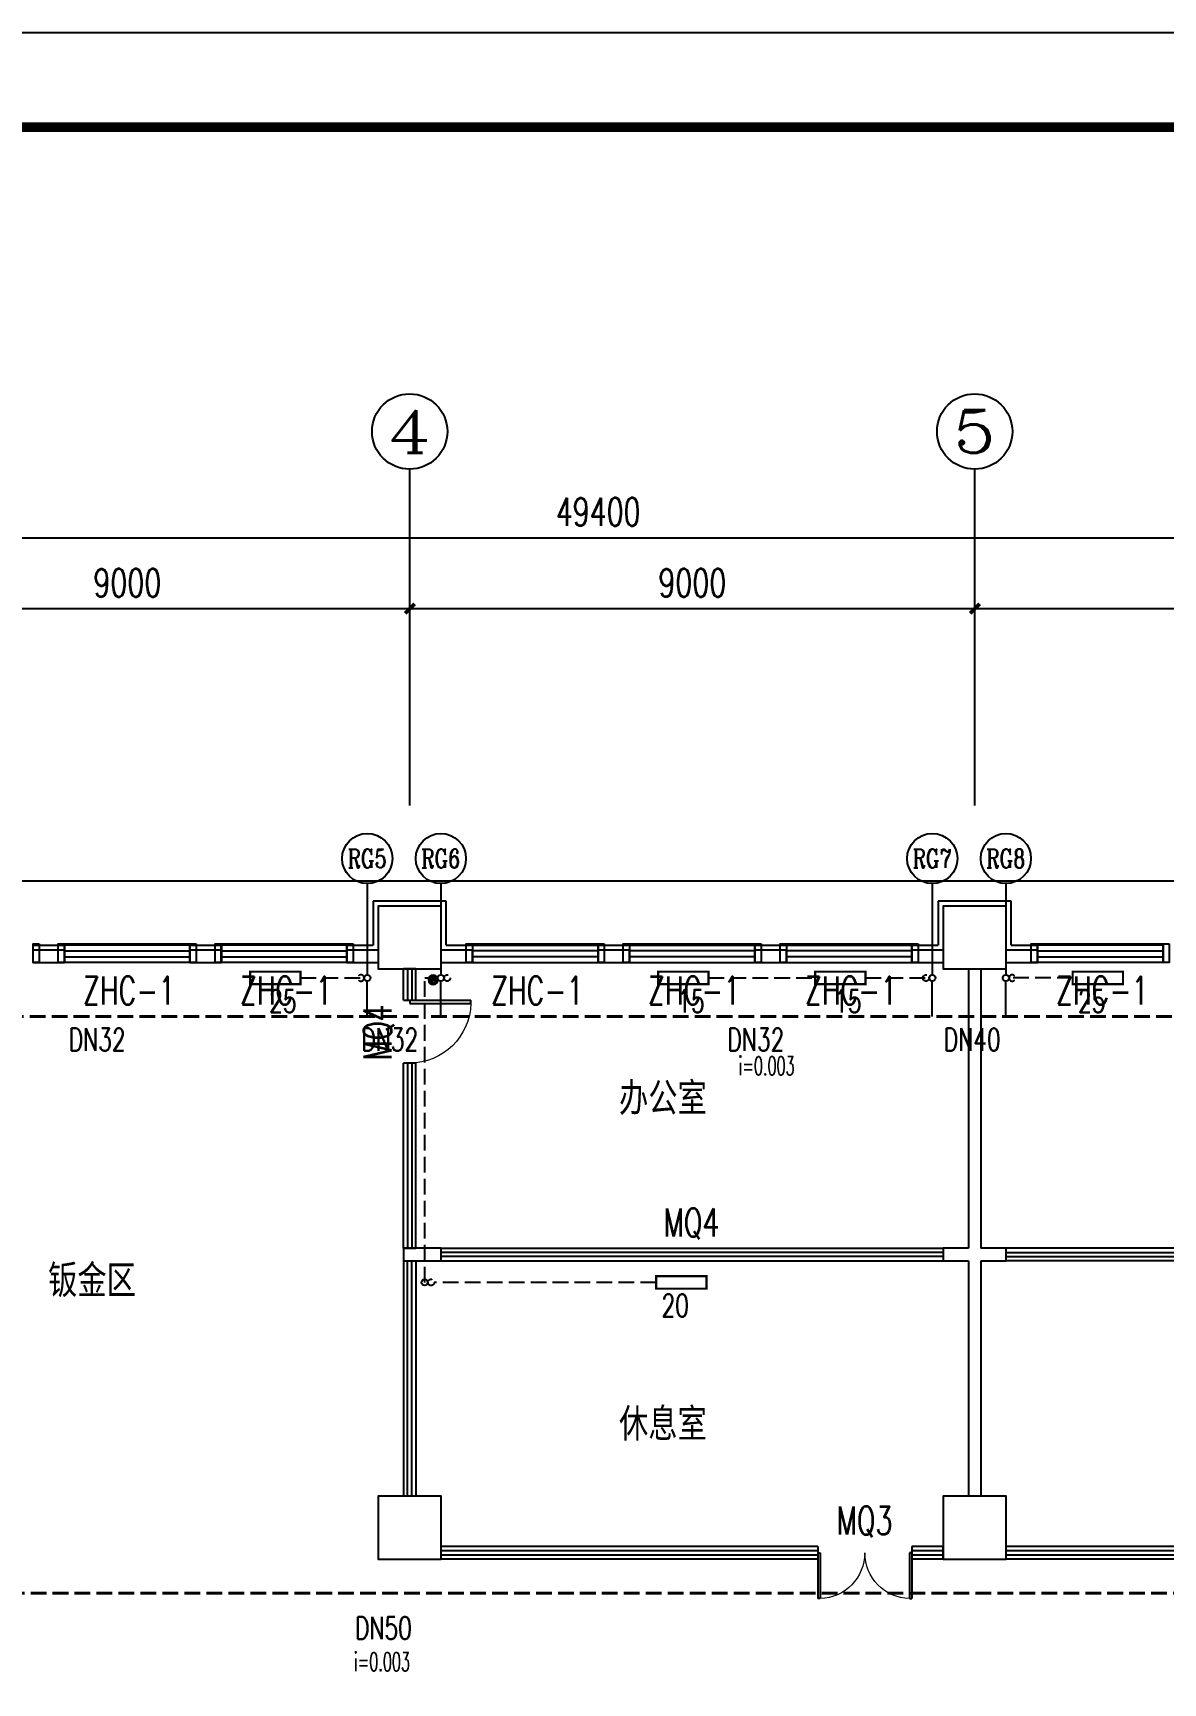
# Model space of a CAD drawing. Extents: x -37230 to 424755, y -141014 to 127947.
# Drawn here: x 82791 to 100791, y 32990 to 59273 of the extents above; entities that cross this region are included whole.
import ezdxf
from ezdxf.enums import TextEntityAlignment as Align

# ---------------------------------------------------------------- set-up
doc = ezdxf.new("R2010")
doc.units = 0
doc.header["$LTSCALE"] = 1000
doc.header["$MEASUREMENT"] = 0
doc.linetypes.add('DASH', pattern=[0.35, 0.25, -0.1])
for name, color, linetype in [('AXIS', 3, 'Continuous'), ('AXIS_TEXT', 7, 'Continuous'), ('COLUMN', 8, 'Continuous'), ('DIM-暖供水', 3, 'Continuous'), ('PIPE-暖供支管', 4, 'Continuous'), ('PIPE-暖回支管', 4, 'DASH'), ('PUB_Title(图框)', 130, 'Continuous'), ('S_GROUND(给排水)', 143, 'Continuous'), ('SURFACE', 5, 'Continuous'), ('TH-散热器', 4, 'Continuous'), ('TH_TEXT', 7, 'Continuous'), ('TWT_TITLE', 7, 'Continuous'), ('WINDOW_TEXT', 8, 'Continuous'), ('暖通底图', 8, 'Continuous')]:
    doc.layers.add(name, color=color, linetype=linetype)
doc.layers.add('PIPE-暖回水', color=2, linetype='DASH', lineweight=40)
doc.styles.add('-宋体', font='', dxfattribs={"width": 0.75})
doc.styles.add('_TCH_AXIS', font='COMPLEX', dxfattribs={"bigfont": 'GBCBIG'})
doc.styles.add('_TCH_DIM', font='SIMPLEX', dxfattribs={"bigfont": 'GBCBIG'})
doc.styles.add('_TCH_DIM_T3', font='SIMPLEX', dxfattribs={"width": 0.705882, "bigfont": 'GBCBIG'})
doc.styles.add('_TCH_WINDOW', font='SIMPLEX', dxfattribs={"height": 3.5, "bigfont": 'GBCBIG'})
doc.styles.add('_THVAC_DIM', font='SIMPLEX', dxfattribs={"width": 0.8, "height": 3.5, "bigfont": 'HZTXT'})
doc.styles.add('_THVAC_SERIAL', font='COMPLEX', dxfattribs={"width": 0.8, "height": 3.5, "bigfont": 'HZTXT'})
doc.styles.add('COMPLEX', font='COMPLEX')
doc.styles.add('DIM_FONT', font='SIMPLEX', dxfattribs={"width": 0.7, "bigfont": 'GBCBIG'})
doc.styles.get('-宋体').set_extended_font_data('SimSun')
doc.dimstyles.new('_TCH_ARCH&&150', dxfattribs={"dimscale": 1.5, "dimtxt": 350, "dimasz": 100, "dimexe": 250, "dimexo": 300, "dimgap": 100, "dimtad": 1, "dimdec": 0, "dimzin": 0, "dimdsep": 46, "dimtxsty": 'DIM_FONT', "dimblk": 'ARCHTICK', "dimcen": 0.09, "dimclrt": 7, "dimazin": 2, "dimtfac": 1, "dimtdec": 0, "dimtix": 1, "dimtmove": 2, "dimatfit": 3, "dimfxl": 0, "dimtolj": 1, "dimtzin": 0, "dimarcsym": 0})

# ---------------------------------------------------------------- blocks, each defined once
blk = doc.blocks.new('geipaishuiguan')
at = {"layer": 'S_GROUND(给排水)'}
for p, q in [((-50313, 82116), (-50313, 81971)), ((-50275, 82043), (-50313, 82043)), ((-50275, 82116), (-50275, 81971))]:
    blk.add_line(p, q, dxfattribs=at)
for radius in [75, 50]:
    blk.add_circle((-50294, 82043), radius, dxfattribs=at)
blk = doc.blocks.new('gouzaozhuyi')
at = {"layer": 'COLUMN'}
blk.add_lwpolyline([(-113223, -21566), (-113223, -21866), (-113323, -21866), (-113323, -21566), (-113223, -21566)], dxfattribs=at)
blk = doc.blocks.new('我')
at = {"layer": 'TWT_TITLE'}
blk.add_lwpolyline([(-144001, -68537), (-54901, -68537), (-54901, -5537), (-144001, -5537)], close=True, dxfattribs=at)
at = {"layer": 'TWT_TITLE', "const_width": 150}
blk.add_lwpolyline([(-140251, -67037), (-56401, -67037), (-56401, -7037), (-140251, -7037)], close=True, dxfattribs=at)
blk = doc.blocks.new('_ArchTick')
at = {"color": 0, "linetype": 'ByBlock', "const_width": 0.4}
blk.add_lwpolyline([(-0.5, -0.5), (0.5, 0.5)], dxfattribs=at)
blk = doc.blocks.new('*D87')
at = {"layer": 'AXIS', "color": 0, "lineweight": -2}
for p, q in [((79791, 47415), (79791, 50479)), ((88791, 47415), (88791, 50479)), ((79791, 50104), (88791, 50104))]:
    blk.add_line(p, q, dxfattribs=at)
at = {"layer": 'Defpoints', "color": 0}
for p in [(88791, 50104), (79791, 46965), (88791, 46965)]:
    blk.add_point(p, dxfattribs=at)
at = {"layer": 'AXIS', "color": 0, "lineweight": -2, "xscale": 150, "yscale": 150, "zscale": 150, "rotation": 180}
blk.add_blockref('_ArchTick', (79791, 50104), dxfattribs=at)
at = {"layer": 'AXIS', "color": 0, "lineweight": -2, "xscale": 150, "yscale": 150, "zscale": 150}
blk.add_blockref('_ArchTick', (88791, 50104), dxfattribs=at)
at = {"layer": 'AXIS', "color": 7, "insert": (84291, 50516), "char_height": 446.2, "attachment_point": 5, "style": '_TCH_DIM_T3'}
blk.add_mtext('\\A1;9000', dxfattribs=at)
blk = doc.blocks.new('*D88')
at = {"layer": 'AXIS', "color": 0, "lineweight": -2}
for p, q in [((88791, 47415), (88791, 50479)), ((97791, 47415), (97791, 50479)), ((88791, 50104), (97791, 50104))]:
    blk.add_line(p, q, dxfattribs=at)
at = {"layer": 'Defpoints', "color": 0}
for p in [(97791, 50104), (88791, 46965), (97791, 46965)]:
    blk.add_point(p, dxfattribs=at)
at = {"layer": 'AXIS', "color": 0, "lineweight": -2, "xscale": 150, "yscale": 150, "zscale": 150, "rotation": 180}
blk.add_blockref('_ArchTick', (88791, 50104), dxfattribs=at)
at = {"layer": 'AXIS', "color": 0, "lineweight": -2, "xscale": 150, "yscale": 150, "zscale": 150}
blk.add_blockref('_ArchTick', (97791, 50104), dxfattribs=at)
at = {"layer": 'AXIS', "color": 7, "insert": (93291, 50516), "char_height": 446.2, "attachment_point": 5, "style": '_TCH_DIM_T3'}
blk.add_mtext('\\A1;9000', dxfattribs=at)
blk = doc.blocks.new('*D89')
at = {"layer": 'AXIS', "color": 0, "lineweight": -2}
for p, q in [((97791, 47415), (97791, 50479)), ((106791, 47415), (106791, 50479)), ((97791, 50104), (106791, 50104))]:
    blk.add_line(p, q, dxfattribs=at)
at = {"layer": 'Defpoints', "color": 0}
for p in [(106791, 50104), (97791, 46965), (106791, 46965)]:
    blk.add_point(p, dxfattribs=at)
at = {"layer": 'AXIS', "color": 0, "lineweight": -2, "xscale": 150, "yscale": 150, "zscale": 150, "rotation": 180}
blk.add_blockref('_ArchTick', (97791, 50104), dxfattribs=at)
at = {"layer": 'AXIS', "color": 0, "lineweight": -2, "xscale": 150, "yscale": 150, "zscale": 150}
blk.add_blockref('_ArchTick', (106791, 50104), dxfattribs=at)
at = {"layer": 'AXIS', "color": 7, "insert": (102291, 50516), "char_height": 446.2, "attachment_point": 5, "style": '_TCH_DIM_T3'}
blk.add_mtext('\\A1;9000', dxfattribs=at)
blk = doc.blocks.new('*D93')
at = {"layer": 'AXIS', "color": 0, "lineweight": -2}
for p, q in [((67091, 47415), (67091, 51608)), ((116491, 47415), (116491, 51608)), ((67091, 51233), (116491, 51233))]:
    blk.add_line(p, q, dxfattribs=at)
at = {"layer": 'Defpoints', "color": 0}
for p in [(116491, 51233), (67091, 46965), (116491, 46965)]:
    blk.add_point(p, dxfattribs=at)
at = {"layer": 'AXIS', "color": 0, "lineweight": -2, "xscale": 150, "yscale": 150, "zscale": 150, "rotation": 180}
blk.add_blockref('_ArchTick', (67091, 51233), dxfattribs=at)
at = {"layer": 'AXIS', "color": 0, "lineweight": -2, "xscale": 150, "yscale": 150, "zscale": 150}
blk.add_blockref('_ArchTick', (116491, 51233), dxfattribs=at)
at = {"layer": 'AXIS', "color": 7, "insert": (91791, 51645), "char_height": 446.2, "attachment_point": 5, "style": '_TCH_DIM_T3'}
blk.add_mtext('\\A1;49400', dxfattribs=at)
blk = doc.blocks.new('_AXISO')
blk.add_circle((0, 0), 0.5)
at = {"layer": 'AXIS_TEXT', "style": 'COMPLEX', "width": 1.041667}
blk.add_attdef('A', text='', height=0.56, dxfattribs=at).set_placement((-0.25, -0.28), (0.25, -0.28), align=Align.FIT)
blk = doc.blocks.new('$DorLib2D$00000001')
for p, q in [((0.45, 0.975), (0.5, 0.975)), ((0.45, 0), (0.45, 0.975)), ((0.5, 0), (0.5, 0.975)), ((0.5, 0), (0.45, 0))]:
    blk.add_line(p, q)
at = {"lineweight": 13}
blk.add_arc((0.475, 0), 0.975, 91.4693, 180, dxfattribs=at)
blk = doc.blocks.new('$WINLIB2D$00000001')
at = {"color": 0}
for points in [[(-0.5, 0.5), (-0.5, -0.5)], [(-0.5, 0.5), (0.5, 0.5)], [(0.5, -0.5), (0.5, 0.5)], [(0.5, 0.1667), (-0.5, 0.1667)], [(0.5, -0.1667), (-0.5, -0.1667)], [(-0.5, -0.5), (0.5, -0.5)]]:
    blk.add_lwpolyline(points, dxfattribs=at)
blk = doc.blocks.new('_FZH')
blk.add_lwpolyline([(-0.5, -0.5), (0.5, -0.5), (0.5, 0.5), (-0.5, 0.5)], close=True)
blk = doc.blocks.new('$DorLib2D$00000002')
for p, q in [((-0.5, 0), (-0.5, 0.4875)), ((-0.475, 0.4875), (-0.5, 0.4875)), ((-0.475, 0), (-0.475, 0.4875)), ((0.475, 0), (0.475, 0.4875)), ((0.475, 0.4875), (0.5, 0.4875)), ((0.5, 0), (0.5, 0.4875)), ((-0.5, 0), (-0.475, 0)), ((0.5, 0), (0.475, 0))]:
    blk.add_line(p, q)
at = {"lineweight": 13}
for centre, start, end in [((-0.4875, 0), 0, 88.53072), ((0.4875, 0), 91.46928, 180)]:
    blk.add_arc(centre, 0.4875, start, end, dxfattribs=at)
blk = doc.blocks.new('i')
at = {"layer": 'AXIS'}
for p1, p2, distance, picture, middle in [((67091.4, 46965.2), (116491.4, 46965.2), 4267.7, '*D93', (91791.4, 51645.4)), ((79791.4, 46965.2), (88791.4, 46965.2), 3138.6, '*D87', (84291.4, 50516.3)), ((88791.4, 46965.2), (97791.4, 46965.2), 3138.6, '*D88', (93291.4, 50516.3)), ((97791.4, 46965.2), (106791.4, 46965.2), 3138.6, '*D89', (102291.4, 50516.3))]:
    dim = blk.add_aligned_dim(p1=p1, p2=p2, distance=distance, dimstyle='_TCH_ARCH&&150', dxfattribs=at)
    dim.commit()
    dim.dimension.update_dxf_attribs({"geometry": picture, "text_midpoint": middle})

msp = doc.modelspace()

# ---------------------------------------------------------------- linework, layer by layer
at = {"color": 3}
for p, q in [((88115.7, 45723.3), (88115.7, 44270.2, 750)), ((89288.6, 45723.3), (89288.6, 44270.2, 750)), ((97115.7, 45723.3), (97115.7, 44270.2, 750)), ((98288.6, 45723.3), (98288.6, 44270.2, 750))]:
    msp.add_line(p, q, dxfattribs=at)
at = {"layer": 'AXIS'}
for p, q in [((88791.4, 46965.2), (88791.4, 52325.2)), ((97791.4, 46965.2), (97791.4, 52325.2))]:
    msp.add_line(p, q, dxfattribs=at)
at = {"layer": 'DIM-暖供水'}
for points in [[(93753.1, 42567.8, 0, 0, 0), (95053.1, 42567.8, 53.3, 0, 0), (95253.1, 42567.8, 0, 0, 0)], [(89125.6, 33075.1, 0, 0, 0), (87825.6, 33075.1, 53.3, 0, 0), (87625.6, 33075.1, 0, 0, 0)]]:
    msp.add_lwpolyline(points, format="xyseb", dxfattribs=at)
for centre in [(88115.7, 46123.3), (89288.6, 46123.3), (97115.7, 46123.3), (98288.6, 46123.3)]:
    msp.add_circle(centre, 400, dxfattribs=at)
at = {"layer": 'PIPE-暖供支管', "linetype": 'Continuous'}
for p, q in [((88115.7, 43608), (88115.7, 44170.2)), ((89288.6, 43608), (89288.6, 44170.2)), ((97115.7, 43608), (97115.7, 44170.2)), ((98288.6, 43608), (98288.6, 44170.2))]:
    msp.add_line(p, q, dxfattribs=at)
for centre in [(88115.7, 44220.2), (89288.6, 44220.2), (97115.7, 44220.2), (98288.6, 44220.2), (89031.6, 39371.5)]:
    msp.add_circle(centre, 50, dxfattribs=at)
at = {"layer": 'PIPE-暖回支管', "linetype": 'DASH'}
for p, q in [((87051, 44220.2), (88015.7, 44220.2)), ((89031.6, 39371.5), (89031.6, 44220.2)), ((89031.6, 44220.2), (89238.6, 44220.2)), ((93550.1, 44220.2), (95254.6, 44220.2)), ((96051, 44220.2), (97015.7, 44220.2)), ((99353.3, 44220.2), (98388.6, 44220.2)), ((92719.1, 39371.5), (89181.6, 39371.5))]:
    msp.add_line(p, q, dxfattribs=at)
for centre in [(89388.6, 44220.2), (97015.7, 44220.2), (89131.6, 39371.5)]:
    msp.add_circle(centre, 50, dxfattribs=at)
for centre, start, end in [((88015.7, 44220.2), 225, 135), ((98388.6, 44220.2), 45, 315)]:
    msp.add_arc(centre, 50, start, end, dxfattribs=at)
at = {"layer": 'PIPE-暖回水', "linetype": 'DASH'}
for p, q in [((74338.9, 43608), (88931.6, 43608)), ((89131.6, 43608), (116014.9, 43608)), ((68404.3, 34419.1), (109029.1, 34419.1))]:
    msp.add_line(p, q, dxfattribs=at)
at = {"layer": 'SURFACE', "color": 8}
for p, q in [((89371.4, 45445.2), (88211.4, 45445.2)), ((88211.4, 45445.2), (88211.4, 44745.2)), ((89371.4, 44745.2), (89371.4, 45445.2)), ((98371.4, 45445.2), (97211.4, 45445.2)), ((97211.4, 45445.2), (97211.4, 44745.2)), ((98371.4, 44745.2), (98371.4, 45445.2)), ((82791.4, 44745.2), (82791.4, 44665.2)), ((82791.4, 44745.2), (83291.4, 44745.2)), ((83291.4, 44745.2), (83291.4, 44665.2)), ((85291.4, 44745.2), (85291.4, 44665.2)), ((85291.4, 44745.2), (85791.4, 44745.2)), ((85791.4, 44745.2), (85791.4, 44665.2)), ((87791.4, 44745.2), (87791.4, 44665.2)), ((87791.4, 44745.2), (88211.4, 44745.2)), ((89371.4, 44745.2), (89791.4, 44745.2)), ((89791.4, 44745.2), (89791.4, 44665.2)), ((91791.4, 44745.2), (91791.4, 44665.2)), ((91791.4, 44745.2), (92291.4, 44745.2)), ((92291.4, 44745.2), (92291.4, 44665.2)), ((94291.4, 44745.2), (94291.4, 44665.2)), ((94291.4, 44745.2), (94791.4, 44745.2)), ((94791.4, 44745.2), (94791.4, 44665.2)), ((96791.4, 44745.2), (96791.4, 44665.2)), ((96791.4, 44745.2), (97211.4, 44745.2)), ((98371.4, 44745.2), (98791.4, 44745.2)), ((98791.4, 44745.2), (98791.4, 44665.2))]:
    msp.add_line(p, q, dxfattribs=at)
at = {"layer": 'TH-散热器', "color": 3, "const_width": 35}
for points in [[(86251, 44120.2), (87051, 44120.2), (87051, 44320.2), (86251, 44320.2)], [(92751, 44120.2), (93551, 44120.2), (93551, 44320.2), (92751, 44320.2)], [(95251, 44120.2), (96051, 44120.2), (96051, 44320.2), (95251, 44320.2)], [(100153.3, 44320.2), (99353.3, 44320.2), (99353.3, 44120.2), (100153.3, 44120.2)], [(93519.1, 39471.5), (92719.1, 39471.5), (92719.1, 39271.5), (93519.1, 39271.5)]]:
    msp.add_lwpolyline(points, close=True, dxfattribs=at)
at = {"layer": '暖通底图', "color": 8}
for p, q in [((83291.4, 44765.2), (85291.4, 44765.2)), ((85791.4, 44765.2), (87791.4, 44765.2)), ((89791.4, 44765.2), (91791.4, 44765.2)), ((92291.4, 44765.2), (94291.4, 44765.2)), ((94791.4, 44765.2), (96791.4, 44765.2)), ((98791.4, 44765.2), (100791.4, 44765.2)), ((83291.4, 44665.2), (82791.4, 44665.2)), ((82791.4, 44665.2), (82791.4, 44465.2)), ((82791.4, 44465.2), (83291.4, 44465.2)), ((83291.4, 44465.2), (83291.4, 44665.2)), ((85791.4, 44665.2), (85291.4, 44665.2)), ((85291.4, 44665.2), (85291.4, 44465.2)), ((85291.4, 44465.2), (85791.4, 44465.2)), ((85791.4, 44465.2), (85791.4, 44665.2)), ((88291.4, 44665.2), (87791.4, 44665.2)), ((87791.4, 44665.2), (87791.4, 44465.2)), ((87791.4, 44465.2), (88291.4, 44465.2)), ((89791.4, 44665.2), (89291.4, 44665.2)), ((89291.4, 44465.2), (89791.4, 44465.2)), ((89791.4, 44465.2), (89791.4, 44665.2)), ((92291.4, 44665.2), (91791.4, 44665.2)), ((91791.4, 44665.2), (91791.4, 44465.2)), ((91791.4, 44465.2), (92291.4, 44465.2)), ((92291.4, 44465.2), (92291.4, 44665.2)), ((94791.4, 44665.2), (94291.4, 44665.2)), ((94291.4, 44665.2), (94291.4, 44465.2)), ((94291.4, 44465.2), (94791.4, 44465.2)), ((94791.4, 44465.2), (94791.4, 44665.2)), ((97291.4, 44665.2), (96791.4, 44665.2)), ((96791.4, 44665.2), (96791.4, 44465.2)), ((96791.4, 44465.2), (97291.4, 44465.2)), ((98791.4, 44665.2), (98291.4, 44665.2)), ((98291.4, 44465.2), (98791.4, 44465.2)), ((98791.4, 44465.2), (98791.4, 44665.2)), ((97691.4, 44365.2), (97691.4, 39915.2)), ((97891.4, 44365.2), (97891.4, 39915.2)), ((88891.4, 39915.2), (88691.4, 39915.2)), ((88691.4, 39915.2), (88691.4, 39815.2)), ((88691.4, 39815.2), (88691.4, 39715.2)), ((88691.4, 39715.2), (88891.4, 39715.2)), ((89291.4, 39915.2), (88891.4, 39915.2)), ((88891.4, 39715.2), (89291.4, 39715.2)), ((89291.4, 39715.2), (89291.4, 39915.2)), ((97691.4, 39915.2), (97291.4, 39915.2)), ((97291.4, 39915.2), (97291.4, 39715.2)), ((97291.4, 39715.2), (97691.4, 39715.2)), ((97691.4, 39715.2), (97691.4, 35965.2)), ((98291.4, 39915.2), (97891.4, 39915.2)), ((97891.4, 39715.2), (98291.4, 39715.2)), ((97891.4, 39715.2), (97891.4, 35965.2)), ((98291.4, 39715.2), (98291.4, 39915.2))]:
    msp.add_line(p, q, dxfattribs=at)
msp.add_lwpolyline([(65991.4, 38415.2), (65991.4, 45765.2), (117591.4, 45765.2), (117591.4, 38415.2)], dxfattribs=at)

# ---------------------------------------------------------------- block references
msp.add_blockref('i', (3, 0.7))
at = {"layer": 'AXIS'}
ref = msp.add_blockref('_AXISO', (88791.4, 52925.2), dxfattribs=dict(at, xscale=1200, yscale=1200, zscale=1200))
ref.add_attrib('A', '4', dxfattribs={"layer": 'AXIS_TEXT', "height": 678.8, "style": '_TCH_AXIS', "width": 1.3125}).set_placement((88452, 52585.8), (89130.8, 52585.8), align=Align.FIT)
ref = msp.add_blockref('_AXISO', (97791.4, 52925.2), dxfattribs=dict(at, xscale=1200, yscale=1200, zscale=1200))
ref.add_attrib('A', '5', dxfattribs={"layer": 'AXIS_TEXT', "height": 678.8, "style": '_TCH_AXIS', "width": 1.5}).set_placement((97452, 52585.8), (98130.8, 52585.8), align=Align.FIT)
at = {"layer": 'PUB_Title(图框)', "color": 3}
msp.add_blockref('我', (196231, 64809.9), dxfattribs=at)
at = {"layer": '暖通底图', "color": 8}
for name, p, xscale, yscale, zscale, rotation in [('_FZH', (88791.4, 44865.2), 1000, 1000, 1000, 90), ('_FZH', (97791.4, 44865.2), 1000, 1000, 1000, 90), ('$WINLIB2D$00000001', (88791.4, 44115.2), -499.9999999998836, -200, 200, 270), ('$WINLIB2D$00000001', (88791.4, 41390.2), -2949.999999999913, -200, 200, 270), ('$WINLIB2D$00000001', (88791.4, 37840.2), 3750, -200, 200, 270.0000000000002), ('_FZH', (88791.4, 35465.2), 1000, 1000, 1000, 90), ('_FZH', (97791.4, 35465.2), 1000, 1000, 1000, 90)]:
    msp.add_blockref(name, p, dxfattribs=dict(at, xscale=xscale, yscale=yscale, zscale=zscale, rotation=rotation))
for p in [(196114.8, 66331.1), (196514.8, 66331.1), (198614.8, 66331.1), (199014.8, 66331.1), (201114.8, 66331.1), (203014.8, 66331.1), (205114.8, 66331.1), (205514.8, 66331.1), (207614.8, 66331.1), (208014.8, 66331.1), (210114.8, 66331.1), (212014.8, 66331.1), (214114.8, 66331.1)]:
    msp.add_blockref('gouzaozhuyi', p, dxfattribs=at)
ref = msp.add_blockref('$WINLIB2D$00000001', (84291.4, 44605.2), dxfattribs=dict(at, xscale=-2000, yscale=280, zscale=280))
ref.add_attrib('A', 'ZHC-1', (83586.4, 43798.5), dxfattribs={"layer": 'WINDOW_TEXT', "color": 8, "height": 446.25, "style": '_TCH_WINDOW', "width": 0.705882})
ref = msp.add_blockref('$WINLIB2D$00000001', (86791.4, 44605.2), dxfattribs=dict(at, xscale=-2000, yscale=280, zscale=280))
ref.add_attrib('A', 'ZHC-1', (86086.4, 43798.5), dxfattribs={"layer": 'WINDOW_TEXT', "color": 8, "height": 446.25, "style": '_TCH_WINDOW', "width": 0.705882})
ref = msp.add_blockref('$WINLIB2D$00000001', (90791.4, 44605.2), dxfattribs=dict(at, xscale=2000, yscale=280, zscale=280))
ref.add_attrib('A', 'ZHC-1', (90086.4, 43798.5), dxfattribs={"layer": 'WINDOW_TEXT', "color": 8, "height": 446.25, "style": '_TCH_WINDOW', "width": 0.705882})
ref = msp.add_blockref('$WINLIB2D$00000001', (93291.4, 44605.2), dxfattribs=dict(at, xscale=2000, yscale=280, zscale=280))
ref.add_attrib('A', 'ZHC-1', (92586.4, 43798.5), dxfattribs={"layer": 'WINDOW_TEXT', "color": 8, "height": 446.25, "style": '_TCH_WINDOW', "width": 0.705882})
ref = msp.add_blockref('$WINLIB2D$00000001', (95791.4, 44605.2), dxfattribs=dict(at, xscale=2000, yscale=280, zscale=280))
ref.add_attrib('A', 'ZHC-1', (95086.4, 43798.5), dxfattribs={"layer": 'WINDOW_TEXT', "color": 8, "height": 446.25, "style": '_TCH_WINDOW', "width": 0.705882})
ref = msp.add_blockref('$WINLIB2D$00000001', (99791.4, 44605.2), dxfattribs=dict(at, xscale=-2000, yscale=280, zscale=280))
ref.add_attrib('A', 'ZHC-1', (99086.4, 43798.5), dxfattribs={"layer": 'WINDOW_TEXT', "color": 8, "height": 446.25, "style": '_TCH_WINDOW', "width": 0.705882})
at = {"layer": '暖通底图', "color": 8, "xscale": -1}
msp.add_blockref('geipaishuiguan', (38872.3, -37853.1), dxfattribs=at)
at = {"layer": '暖通底图', "color": 8}
ref = msp.add_blockref('$DorLib2D$00000001', (88791.4, 43365.2), dxfattribs=dict(at, xscale=-1000, yscale=1000, zscale=200, rotation=270))
ref.add_attrib('A', 'MQ4', (88502, 42907.7), dxfattribs={"layer": 'WINDOW_TEXT', "color": 8, "height": 446.25, "rotation": 90, "style": '_TCH_WINDOW', "width": 0.705882})
ref = msp.add_blockref('$WINLIB2D$00000001', (93291.4, 39815.2), dxfattribs=dict(at, xscale=8000, yscale=-200, zscale=200))
ref.add_attrib('A', 'MQ4', (92833.9, 40104.6), dxfattribs={"layer": 'WINDOW_TEXT', "color": 8, "height": 446.25, "style": '_TCH_WINDOW', "width": 0.705882})
at = {"layer": '暖通底图', "color": 8, "zscale": 200}
for p, xscale, yscale in [((101291.4, 39815.2), -5999.999999999884, 200), ((92291.4, 35065.2), -5999.999999999884, 200), ((97041.4, 35065.2), -500.0000000001164, -200), ((101291.4, 35065.2), -5999.999999999884, 200)]:
    msp.add_blockref('$WINLIB2D$00000001', p, dxfattribs=dict(at, xscale=xscale, yscale=yscale))
at = {"layer": '暖通底图', "color": 8}
ref = msp.add_blockref('$DorLib2D$00000002', (96041.4, 35065.2), dxfattribs=dict(at, xscale=1500, yscale=-1500, zscale=200))
ref.add_attrib('A', 'MQ3', (95591.4, 35354.6), dxfattribs={"layer": 'WINDOW_TEXT', "color": 8, "height": 446.25, "style": '_TCH_WINDOW', "width": 0.705882})

# ---------------------------------------------------------------- texts
at = {"layer": 'DIM-暖供水', "color": 7, "style": '_THVAC_DIM', "width": 0.564706}
for p in [(94031.1, 42672.8), (87903.6, 33180.1)]:
    msp.add_text('i=0.003', height=297.5, dxfattribs=at).set_placement(p)
at = {"layer": 'TH_TEXT', "style": '_THVAC_SERIAL', "width": 0.752941}
for s, p in [('RG5', (87801, 45974.6)), ('RG6', (88973.9, 45974.6)), ('RG7', (96801, 45974.6)), ('RG8', (97973.9, 45974.6))]:
    msp.add_text(s, height=297.5, dxfattribs=at).set_placement(p)
at = {"layer": 'TH_TEXT', "color": 3, "style": '_TCH_DIM', "width": 0.705882}
for s, p in [('25', (86554.6, 43671.6)), ('15', (93054.6, 43671.6)), ('15', (95554.6, 43671.6)), ('25', (99438.2, 43671.6)), ('DN32', (83362.7, 43058.7)), ('DN32', (88022.8, 43058.7)), ('DN32', (93855.4, 43058.7)), ('DN40', (97301.6, 43058.7)), ('20', (92804, 38822.8, -350)), ('DN50', (87921.4, 33685.9))]:
    msp.add_text(s, height=360, dxfattribs=at).set_placement(p)
at = {"layer": '暖通底图', "color": 8, "style": '-宋体', "width": 0.75}
for s, p in [('办公室', (92126, 42089.8)), ('钣金区', (83032.1, 39186.5)), ('休息室', (92126, 36901.4))]:
    msp.add_text(s, height=455.7, dxfattribs=at).set_placement(p)

doc.saveas('drawing.dxf')
